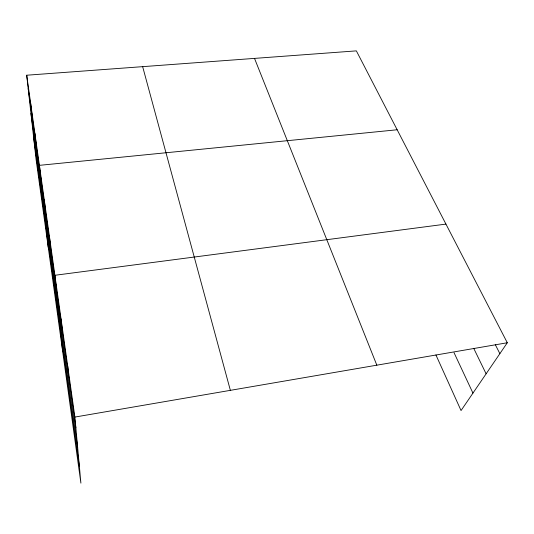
<?xml version="1.0" encoding="UTF-8"?>
<svg xmlns="http://www.w3.org/2000/svg" width="534" height="534" viewBox="0 0 534 534"><rect width="100%" height="100%" fill="white"/><g stroke="black" fill="none" stroke-linecap="round" stroke-linejoin="round"><path stroke-width="0.8" d="M26.7 75.221L74.894 417.067L80.901 483.13L36.098 159.579L26.7 75.221L356.358 50.87L507.3 342.755L461.049 410.553L435.924 354.943M74.894 417.067L507.3 342.755M445.943 224.1L54.902 275.284L62.725 351.846M397.162 129.769L39.403 165.346L48.24 247.235M495.385 344.81L499.864 353.655M473.718 348.328L486.114 373.807M454.034 352.68L472.95 393.104M254.511 58.393L376.83 365.176M142.658 66.657L230.368 390.347M28.189 88.551L75.875 427.834M30.959 113.428L77.67 447.599M33.642 137.538L79.372 466.336M34.897 133.38L36.339 146.563M30.672 103.402L32.14 116.672M44.222 199.489L45.584 212.358M49.375 236.048L50.69 248.677M61.043 318.831L62.231 330.753M67.684 365.944L68.779 377.358"/></g></svg>
